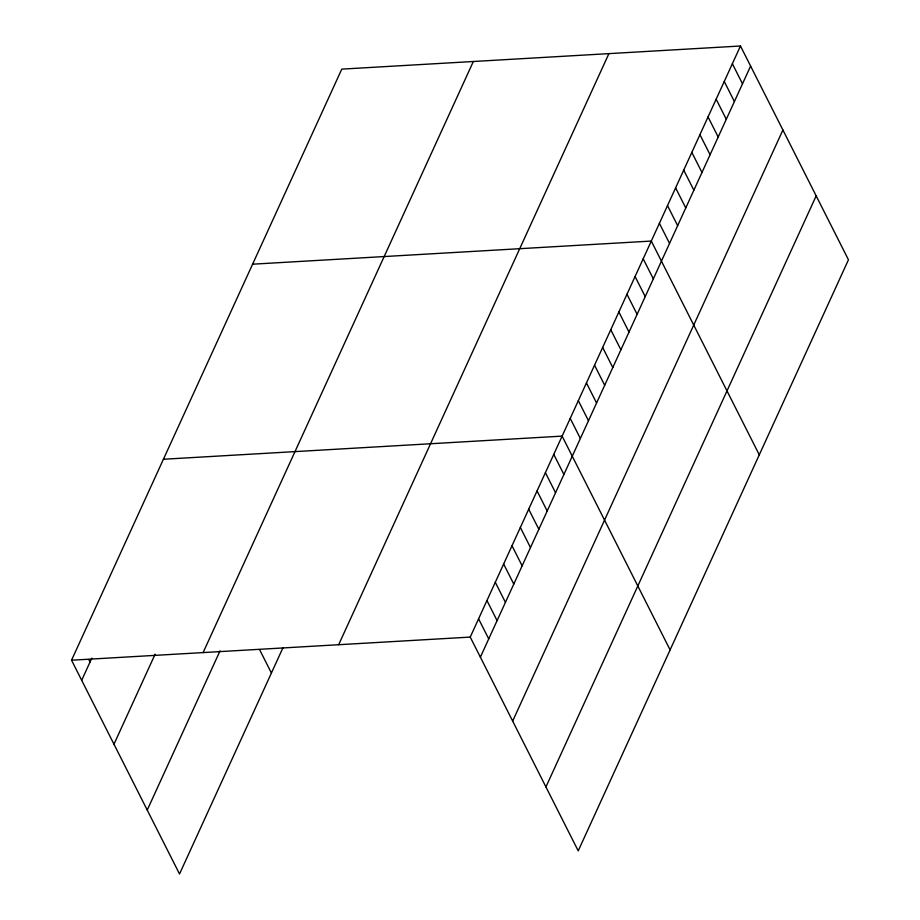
<?xml version="1.0" encoding="UTF-8"?>
<svg xmlns="http://www.w3.org/2000/svg" width="920" height="920" viewBox="0 0 920 920"><rect width="100%" height="100%" fill="white"/><g stroke="black" fill="none" stroke-linecap="round" stroke-linejoin="round"><path stroke-width="1.38" d="M282.992 647.703L179.526 874L71.541 660.215L341.78 69.126L740.473 46L848.458 259.785L578.22 850.873L470.235 637.088L740.473 46M81.684 680.294L91.827 658.11M113.965 744.222L155.135 654.178M203.113 652.579L473.34 61.502M147.234 810.071L220.029 650.865M338.663 644.724L608.902 53.636M480.378 657.168L750.616 66.079M512.67 721.084L782.908 129.996M545.939 786.945L816.178 195.856M252.597 264.189L651.291 241.063L759.287 454.836M163.415 459.252L562.12 436.114L670.105 649.899M71.541 660.215L470.235 637.088M732.366 63.733L742.509 83.812M724.258 81.466L734.401 101.545M716.151 99.199L726.294 119.278M708.043 116.932L718.186 137.011M699.936 134.665L710.079 154.744M691.828 152.398L701.971 172.477M683.721 170.131L693.864 190.21M675.613 187.864L685.756 207.943M667.506 205.597L677.649 225.676M659.398 223.33L669.542 243.409M643.183 258.796L653.327 278.863M635.076 276.529L645.219 296.596M626.969 294.262L637.111 314.329M618.861 311.983L629.004 332.062M610.754 329.716L620.896 349.796M602.646 347.449L612.789 367.528M594.538 365.183L604.681 385.261M586.431 382.916L596.574 402.994M578.335 400.648L588.466 420.728M570.227 418.381L580.359 438.46M553.759 454.388L563.903 474.467M545.41 472.661L555.553 492.729M537.061 490.923L547.193 511.002M528.701 509.197L538.844 529.276M520.352 527.471L530.495 547.549M512.003 545.732L522.134 565.811M503.642 564.006L513.785 584.085M495.293 582.279L505.436 602.358M486.944 600.542L497.087 620.62M478.584 618.815L488.727 638.894M259.612 649.669L271.411 673.026M88.768 659.513L90.034 662.02"/></g></svg>
